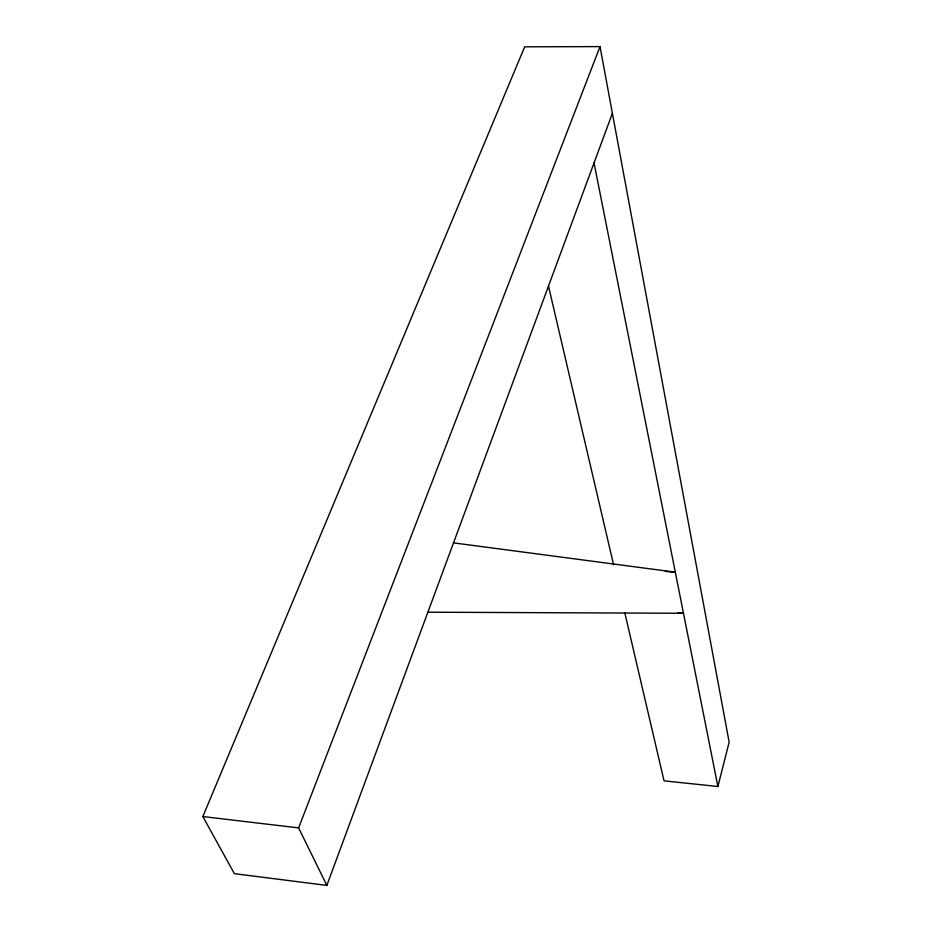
<?xml version="1.0" encoding="UTF-8"?>
<svg xmlns="http://www.w3.org/2000/svg" width="932" height="932" viewBox="0 0 932 932"><rect width="100%" height="100%" fill="white"/><g stroke="black" fill="none" stroke-linecap="round" stroke-linejoin="round"><path stroke-width="1.4" d="M624.778 612.72L664.038 780.841L717.885 786.503L729.15 742.175L600.01 46.6L524.681 46.821L202.85 816.548L234.375 873.668L326.841 885.4L612.394 113.285M326.841 885.4L298.613 827.896L600.01 46.6M427.87 612.207L683.482 613.279L677.797 612.825M665.378 571.444L675.316 572.178L453.523 542.867M202.85 816.548L298.613 827.896M548.54 286.287L613.594 564.815M594.034 162.937L717.885 786.503"/></g></svg>
